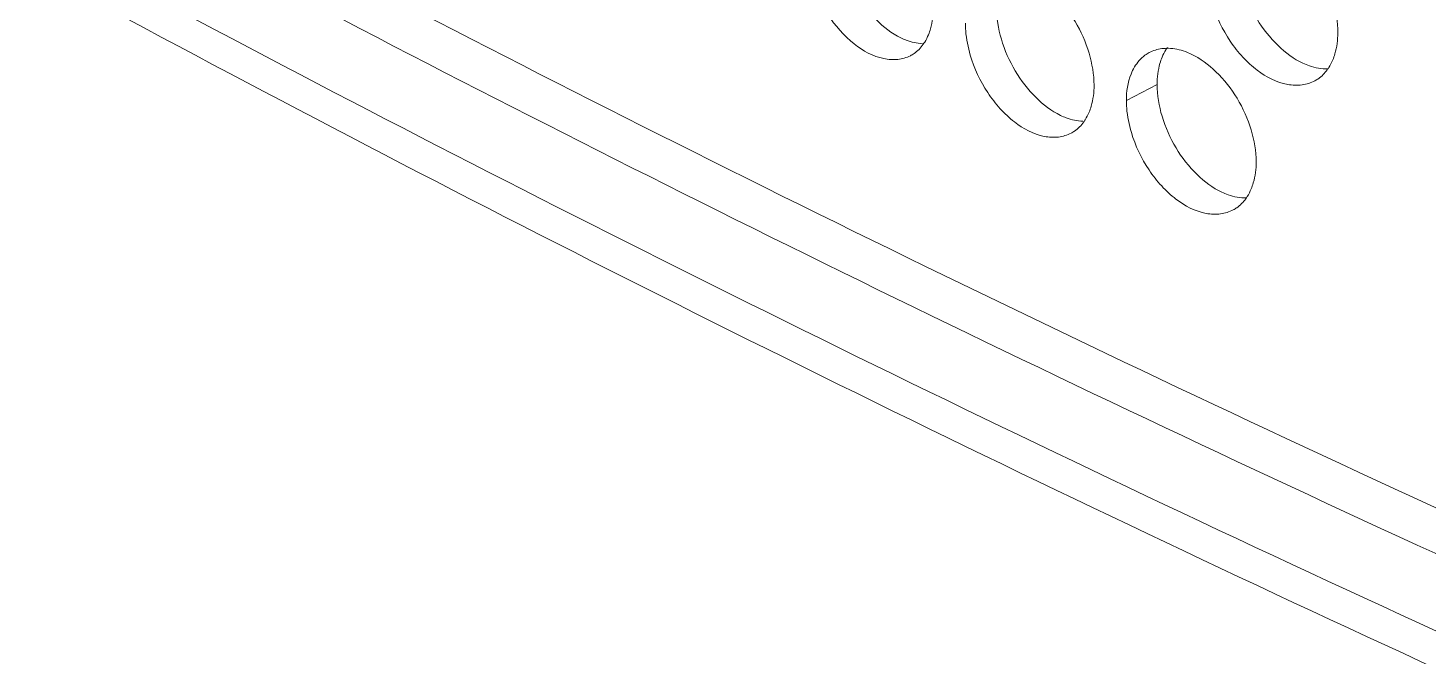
# Model space of a CAD drawing. Header units: millimetres. Extents: x 1177 to 4147, y 93 to 2194.
# Drawn here: x 2566.4 to 2599.35, y 685.5 to 700.3 of the extents above; entities that cross this region are included whole.
import ezdxf

# ---------------------------------------------------------------- set-up
doc = ezdxf.new("R2010")
doc.units = ezdxf.units.MM
doc.header["$LTSCALE"] = 0.1
doc.layers.get('0').update_dxf_attribs({"lineweight": 13})
doc.layers.add('标注', color=251, linetype='Continuous', lineweight=9)

# ---------------------------------------------------------------- blocks, each defined once
blk = doc.blocks.new('02')
for points, knots in [([(4627.348, 522.744), (4597.363, 531.299), (4553.55, 545.69), (4497.641, 568.487), (4458.71, 586.649), (4422.281, 606.068), (4388.51, 626.659), (4357.551, 648.334), (4338.416, 663.815), (4329.392, 671.722)], [0, 0, 0, 0, 0.278685, 0.411475, 0.539478, 0.662459, 0.780251, 0.892768, 1, 1, 1, 1]), ([(4626.906, 521.428), (4597.052, 529.945), (4553.424, 544.261), (4497.732, 566.923), (4458.929, 584.973), (4422.597, 604.269), (4388.892, 624.729), (4357.964, 646.263), (4338.829, 661.641), (4329.798, 669.496)], [0, 0, 0, 0, 0.278468, 0.411196, 0.539177, 0.662176, 0.780023, 0.892638, 1, 1, 1, 1]), ([(4628.518, 518.372), (4598.337, 526.935), (4554.235, 541.353), (4497.955, 564.22), (4458.766, 582.448), (4422.099, 601.945), (4388.114, 622.628), (4356.965, 644.402), (4337.717, 659.96), (4328.641, 667.907)], [0, 0, 0, 0, 0.278732, 0.411552, 0.539576, 0.662563, 0.780343, 0.892822, 1, 1, 1, 1]), ([(4328.202, 667.332), (4337.3, 659.316), (4356.601, 643.626), (4387.852, 621.677), (4421.956, 600.844), (4458.755, 581.215), (4498.091, 562.874), (4554.59, 539.876), (4598.873, 525.389), (4629.18, 516.79)], [0, 0, 0, 0, 0.107262, 0.219794, 0.337581, 0.460553, 0.588547, 0.721328, 1, 1, 1, 1])]:
    blk.add_open_spline(points, degree=3, knots=knots)
at = {"layer": '标注'}
blk.add_line((4473.382, 589.795), (4472.348, 589.252), dxfattribs=at)
blk.add_arc((4473.723, 589.493), 1.518, 88.601, 91.1331, dxfattribs=at)
for points, knots in [([(4479.459, 591.533), (4479.459, 591.895), (4479.325, 592.645), (4478.86, 593.688), (4478.163, 594.568), (4477.572, 595.01), (4477.262, 595.155)], [0, 0, 0, 0, 0.245651, 0.509137, 0.767701, 1, 1, 1, 1]), ([(4462.624, 595.015), (4462.624, 594.652), (4462.754, 593.901), (4463.204, 592.853), (4463.879, 591.965), (4464.456, 591.514), (4464.76, 591.365)], [0, 0, 0, 0, 0.246852, 0.511298, 0.769575, 1, 1, 1, 1]), ([(4476.103, 594.131), (4476.103, 593.769), (4476.235, 593.018), (4476.696, 591.975), (4477.388, 591.094), (4477.978, 590.651), (4478.287, 590.506)], [0, 0, 0, 0, 0.245956, 0.50959, 0.767992, 1, 1, 1, 1]), ([(4461.734, 593.407), (4461.864, 592.962), (4462.249, 592.127), (4463.091, 591.152), (4463.97, 590.656), (4464.653, 590.609), (4464.954, 590.693), (4465.084, 590.76)], [0, 0, 0, 0, 0.293319, 0.572966, 0.807416, 0.907301, 1, 1, 1, 1]), ([(4471.261, 589.77), (4471.261, 590.133), (4471.129, 590.884), (4470.671, 591.929), (4469.985, 592.813), (4469.401, 593.261), (4469.094, 593.408)], [0, 0, 0, 0, 0.246187, 0.510161, 0.768649, 1, 1, 1, 1]), ([(4465.691, 591.465), (4465.719, 591.532), (4465.82, 591.826), (4465.857, 592.14), (4465.857, 592.378)], [0, 0, 0, 0, 0.23337, 1, 1, 1, 1]), ([(4467.979, 592.392), (4467.979, 592.03), (4468.109, 591.279), (4468.564, 590.233), (4469.246, 589.347), (4469.828, 588.9), (4470.134, 588.752)], [0, 0, 0, 0, 0.246491, 0.510612, 0.768939, 1, 1, 1, 1]), ([(4475.242, 592.513), (4475.375, 592.066), (4475.677, 591.425), (4476.248, 590.708), (4476.852, 590.149), (4477.551, 589.782), (4478.249, 589.751), (4478.555, 589.845), (4478.688, 589.916)], [0, 0, 0, 0, 0.290871, 0.434206, 0.570147, 0.805105, 0.906009, 1, 1, 1, 1]), ([(4466.934, 591.854), (4466.934, 591.768), (4466.95, 591.405), (4467.022, 591.045), (4467.1, 590.78)], [0, 0, 0, 0, 0.238665, 1, 1, 1, 1]), ([(4464.76, 591.365), (4464.821, 591.335), (4465.052, 591.234), (4465.304, 591.175), (4465.489, 591.166)], [0, 0, 0, 0, 0.266716, 1, 1, 1, 1]), ([(4465.517, 591.145), (4465.534, 591.169), (4465.601, 591.27), (4465.656, 591.38), (4465.691, 591.465)], [0, 0, 0, 0, 0.242757, 1, 1, 1, 1]), ([(4479.289, 590.618), (4479.317, 590.685), (4479.421, 590.979), (4479.459, 591.294), (4479.459, 591.533)], [0, 0, 0, 0, 0.234117, 1, 1, 1, 1]), ([(4465.084, 590.76), (4465.126, 590.782), (4465.294, 590.881), (4465.433, 591.025), (4465.517, 591.145)], [0, 0, 0, 0, 0.244921, 1, 1, 1, 1]), ([(4473.119, 590.869), (4473.069, 590.842), (4472.87, 590.718), (4472.713, 590.533), (4472.623, 590.381)], [0, 0, 0, 0, 0.243471, 1, 1, 1, 1]), ([(4473.693, 591.01), (4473.642, 591.009), (4473.444, 590.995), (4473.249, 590.937), (4473.119, 590.869)], [0, 0, 0, 0, 0.258498, 1, 1, 1, 1]), ([(4473.73, 591.037), (4473.712, 591.012), (4473.643, 590.909), (4473.586, 590.797), (4473.55, 590.71)], [0, 0, 0, 0, 0.242934, 1, 1, 1, 1]), ([(4474.527, 590.816), (4474.463, 590.847), (4474.219, 590.949), (4473.954, 591.006), (4473.76, 591.01)], [0, 0, 0, 0, 0.266809, 1, 1, 1, 1]), ([(4467.1, 590.78), (4467.232, 590.335), (4467.528, 589.694), (4468.087, 588.974), (4468.68, 588.413), (4469.366, 588.037), (4470.055, 587.997), (4470.357, 588.085), (4470.489, 588.153)], [0, 0, 0, 0, 0.29218, 0.435922, 0.57205, 0.806581, 0.906826, 1, 1, 1, 1]), ([(4473.55, 590.71), (4473.522, 590.643), (4473.42, 590.348), (4473.382, 590.034), (4473.382, 589.795)], [0, 0, 0, 0, 0.23373, 1, 1, 1, 1]), ([(4476.714, 587.189), (4476.714, 587.551), (4476.581, 588.302), (4476.118, 589.345), (4475.425, 590.227), (4474.836, 590.67), (4474.527, 590.816)], [0, 0, 0, 0, 0.245829, 0.509477, 0.768016, 1, 1, 1, 1]), ([(4478.287, 590.506), (4478.357, 590.474), (4478.623, 590.365), (4478.913, 590.311), (4479.124, 590.316)], [0, 0, 0, 0, 0.267902, 1, 1, 1, 1]), ([(4479.104, 590.285), (4479.122, 590.31), (4479.193, 590.415), (4479.252, 590.529), (4479.289, 590.618)], [0, 0, 0, 0, 0.243086, 1, 1, 1, 1]), ([(4472.623, 590.381), (4472.578, 590.304), (4472.407, 589.952), (4472.348, 589.553), (4472.348, 589.252)], [0, 0, 0, 0, 0.229361, 1, 1, 1, 1]), ([(4478.688, 589.916), (4478.728, 589.938), (4478.887, 590.035), (4479.021, 590.172), (4479.104, 590.285)], [0, 0, 0, 0, 0.245781, 1, 1, 1, 1]), ([(4471.094, 588.857), (4471.122, 588.924), (4471.224, 589.218), (4471.261, 589.532), (4471.261, 589.77)], [0, 0, 0, 0, 0.233669, 1, 1, 1, 1]), ([(4473.382, 589.795), (4473.382, 589.433), (4473.514, 588.682), (4473.973, 587.638), (4474.662, 586.755), (4475.249, 586.311), (4475.558, 586.165)], [0, 0, 0, 0, 0.246134, 0.50993, 0.768307, 1, 1, 1, 1]), ([(4472.348, 589.252), (4472.348, 589.165), (4472.364, 588.803), (4472.437, 588.443), (4472.516, 588.179)], [0, 0, 0, 0, 0.238732, 1, 1, 1, 1]), ([(4470.134, 588.752), (4470.197, 588.722), (4470.436, 588.62), (4470.695, 588.563), (4470.886, 588.557)], [0, 0, 0, 0, 0.266739, 1, 1, 1, 1]), ([(4470.489, 588.153), (4470.53, 588.175), (4470.694, 588.274), (4470.831, 588.414), (4470.915, 588.532)], [0, 0, 0, 0, 0.245281, 1, 1, 1, 1]), ([(4470.915, 588.532), (4470.933, 588.556), (4471.002, 588.659), (4471.058, 588.77), (4471.094, 588.857)], [0, 0, 0, 0, 0.242883, 1, 1, 1, 1]), ([(4472.516, 588.179), (4472.649, 587.733), (4472.949, 587.092), (4473.515, 586.374), (4474.116, 585.814), (4474.81, 585.444), (4475.505, 585.41), (4475.81, 585.502), (4475.943, 585.572)], [0, 0, 0, 0, 0.291305, 0.434775, 0.570777, 0.805593, 0.906279, 1, 1, 1, 1]), ([(4476.545, 586.275), (4476.573, 586.342), (4476.676, 586.636), (4476.714, 586.95), (4476.714, 587.189)], [0, 0, 0, 0, 0.233967, 1, 1, 1, 1]), ([(4475.558, 586.165), (4475.627, 586.133), (4475.891, 586.023), (4476.181, 585.968), (4476.39, 585.973)], [0, 0, 0, 0, 0.268088, 1, 1, 1, 1]), ([(4476.362, 585.944), (4476.38, 585.969), (4476.451, 586.073), (4476.508, 586.186), (4476.545, 586.275)], [0, 0, 0, 0, 0.243017, 1, 1, 1, 1]), ([(4475.943, 585.572), (4475.983, 585.594), (4476.144, 585.692), (4476.279, 585.829), (4476.362, 585.944)], [0, 0, 0, 0, 0.245619, 1, 1, 1, 1])]:
    blk.add_open_spline(points, degree=3, knots=knots, dxfattribs=at)

msp = doc.modelspace()

# ---------------------------------------------------------------- block references
at = {"xscale": 0.7, "yscale": 0.7, "zscale": 0.7}
msp.add_blockref('02', (-538.391, 286.112), dxfattribs=at)

doc.saveas('drawing.dxf')
